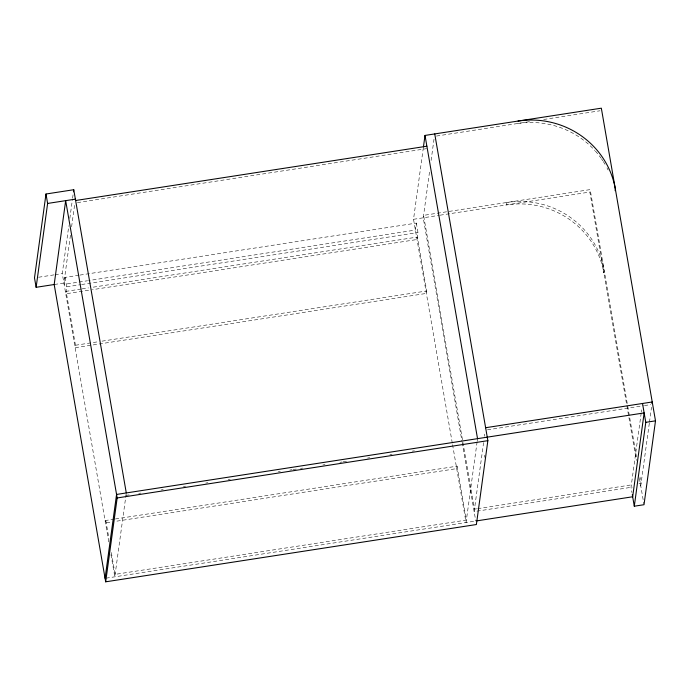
<?xml version="1.0" encoding="UTF-8"?>
<svg xmlns="http://www.w3.org/2000/svg" width="690" height="690" viewBox="0 0 690 690"><rect width="100%" height="100%" fill="white"/><g stroke="black" fill="none" stroke-linecap="round" stroke-linejoin="round"><path stroke-width="0.52" stroke-dasharray="3.45 2.59" d="M108.753 541.935L62.264 273.585L68.81 225.811M69.828 218.385L72.45 199.272M72.588 198.211L73.321 192.907M70.449 235.247L63.903 283.021L54.182 284.522M71.605 226.76L74.805 203.403M78.927 275.241L65.093 277.38L64.136 284.366L77.97 282.227M65.093 277.38L66.723 286.816L65.766 293.802L91.313 289.852M81.006 289.05L66.102 291.353L75.443 345.259L75.106 347.708L426.368 293.423L426.705 290.973L417.364 237.067L92.719 287.247M114.307 519.147L105.794 520.458L105.458 522.908L110.779 522.08M126.141 494.006L114.799 576.814L110.935 554.536M452.278 443.006L413.526 219.299L423.272 148.169M79.997 275.077L416.346 223.094L415.389 230.081L88.613 280.58M416.346 223.094L417.985 232.521L417.027 239.516L92.382 289.688M429.499 172.146L423.246 217.799L462.015 441.591M431.095 160.468L434.001 139.242M115.377 518.975L457.047 466.173L456.72 468.614L116.101 521.261M477.109 441.841L466.052 522.528L452.459 444.067M477.204 441.108L477.54 438.659M483.595 442.583L474.142 511.592L632.256 487.149M484.466 436.218L484.751 434.096M484.501 457.323L484.785 455.202M641.208 413.034L631.022 487.338L631.937 492.582M641.346 411.964L641.64 409.843M649.325 423.203L640.743 485.838L637.827 486.286M649.471 422.142L651.507 407.281M436.503 136.051L529.903 121.613M543.694 119.482L599.938 110.788M77.418 202.619L426.549 148.661M38.614 277.242L54.044 274.862M55.071 274.698L62.264 273.585M413.526 219.299L439.159 215.34M440.116 215.185L589.846 192.044L636.335 460.411M79.04 282.063L87.552 280.752M66.723 286.816L80.566 284.677M81.627 284.513L417.985 232.521M82.067 288.886L88.458 287.903M75.443 345.259L97.799 341.809M102.051 341.153L426.705 290.973M487.416 429.844L643.408 405.729M644.469 405.565L650.834 404.582M125.951 495.394L129.142 494.902M138.725 493.419L140.855 493.091M161.081 489.96L163.202 489.633M183.428 486.51L185.558 486.183M205.784 483.052L207.914 482.724M228.131 479.602L230.262 479.274M278.165 471.865L280.295 471.537M289.869 470.062L291.999 469.726M293.06 469.562L296.26 469.071M300.512 468.415L302.643 468.087M322.868 464.957L324.999 464.629M339.894 462.326L342.024 461.998M343.094 461.834L347.346 461.179M367.572 458.048L369.702 457.72M389.928 454.598L392.058 454.261M412.275 451.139L414.405 450.811M476.6 508.815L474.47 509.142L423.582 215.349L590.183 189.603L636.491 456.909M477.661 508.651L632.592 484.708M638.957 483.725L641.079 483.397L639.975 477.032M106.053 578.168L474.798 521.174M639.457 478.411L643.83 503.657M462.179 442.566L475.772 521.019M457.047 466.173L466.388 520.079L115.135 574.365L111.288 552.173M105.794 520.458L108.908 538.424M517.698 123.501A84.516 81.825 7.8 0 1 594.866 150.532M595.41 151.136A84.516 81.825 7.8 0 1 601.025 158.148M601.49 158.821A84.516 81.825 7.8 0 1 602.862 160.839M603.31 161.52A84.516 81.825 7.8 0 1 605.009 164.298M606.984 167.851A84.516 81.825 7.8 0 1 608.08 170.025M506.883 202.472L506.546 204.921A84.516 81.825 7.8 0 1 603.854 272.904L604.19 270.463A84.516 81.825 7.8 0 0 506.883 202.472"/><path stroke-width="1.03" d="M126.287 492.945L73.752 189.724L45.989 194.011L34.5 277.88L36.13 287.307L54.648 284.453M36.13 287.307L47.619 203.447L45.989 194.011M73.468 191.846L73.752 189.724M105.078 578.315L116.567 494.445L644.15 412.913L632.661 496.774L476.833 520.855M105.682 581.817L117.171 497.956L65.671 200.661L54.182 284.522L105.682 581.817L476.385 524.529L487.865 440.66L434.735 133.929M423.41 147.108L425.014 135.43L601.335 108.183L655.5 420.84L644.011 504.709L634.291 506.21L632.299 494.678M615.118 190.673L615.342 189.043A84.516 81.825 7.8 0 0 518.035 121.061M634.291 506.21L645.78 422.34L642.511 403.478M652.007 403.607L652.231 401.977L485.631 427.722M47.619 203.447L75.391 199.151M75.624 200.505L426.877 146.211M117.171 497.956L487.865 440.66M645.78 422.34L655.5 420.84M425.014 135.43L477.54 438.659"/></g></svg>
